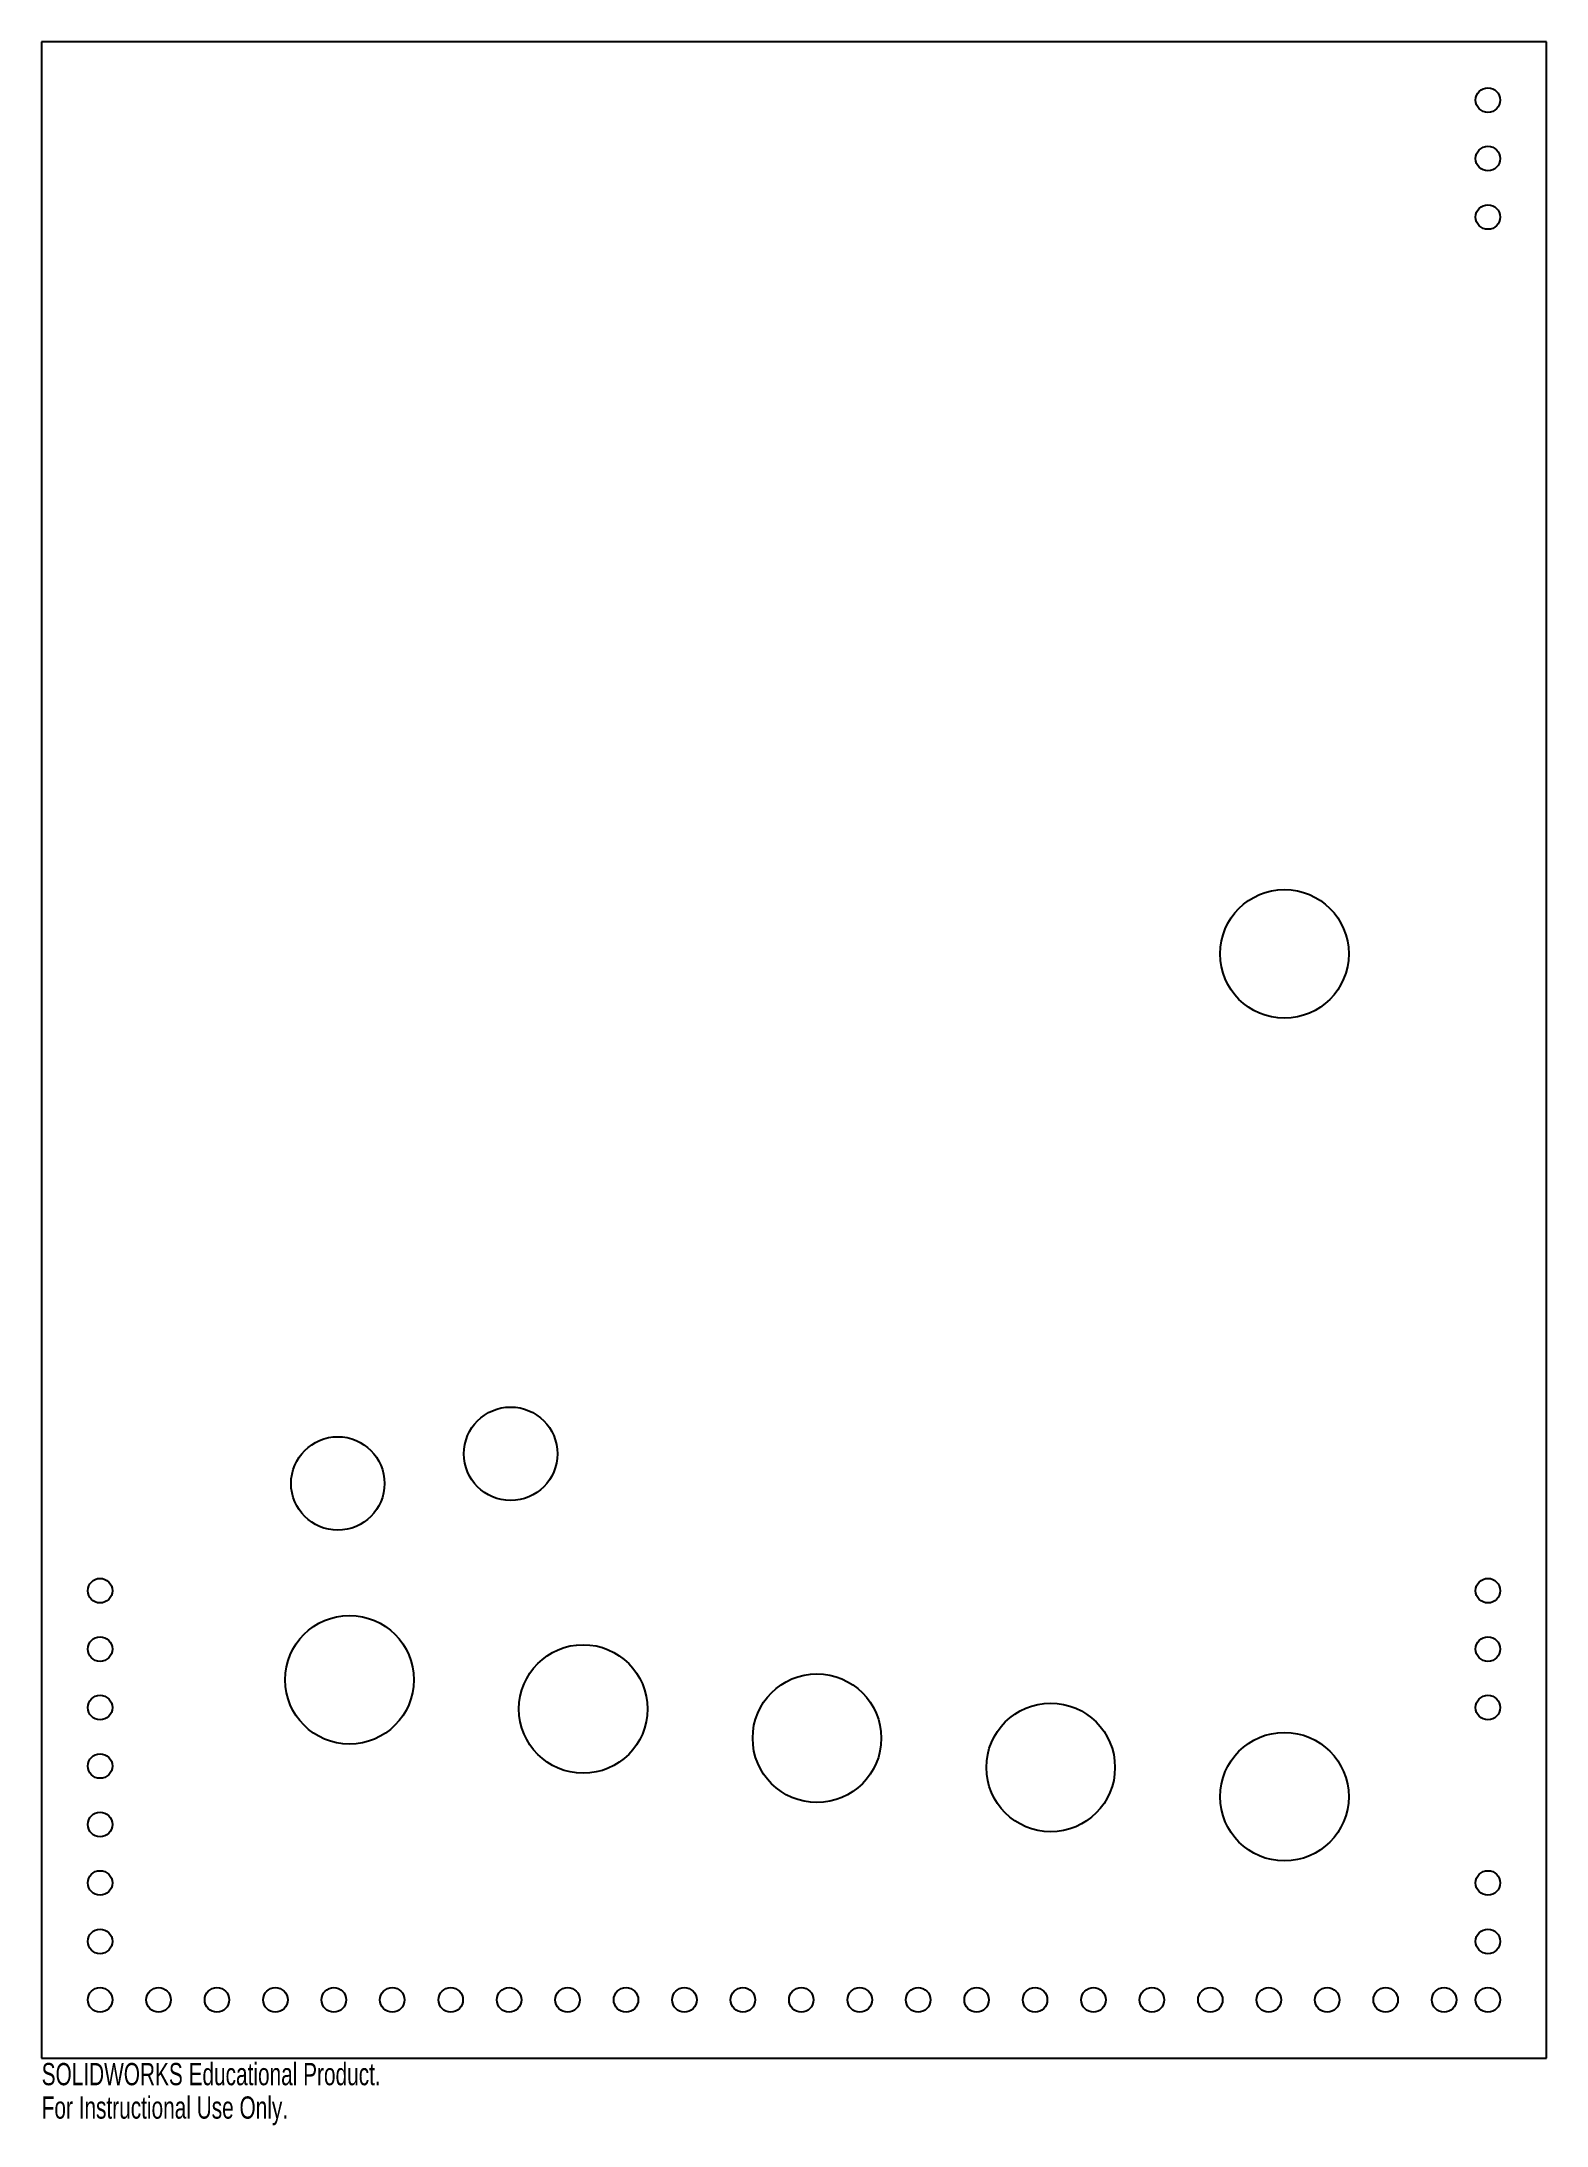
# Model space of a CAD drawing. Header units: inches. Extents: x 0 to 12.9, y -17.8 to 0.
import ezdxf

# ---------------------------------------------------------------- set-up
doc = ezdxf.new("R2010")
doc.units = ezdxf.units.IN
doc.header["$MEASUREMENT"] = 0
doc.styles.add('SLDTEXTSTYLE0', font='TXT', dxfattribs={"width": 0.7})

msp = doc.modelspace()

# ---------------------------------------------------------------- linework, layer by layer
at = {"color": 7, "linetype": 'Continuous', "lineweight": 25}
for p, q in [((12.875, 0), (0, 0)), ((0, 0), (0, -17.25)), ((12.875, -17.25), (12.875, 0)), ((0, -17.25), (12.875, -17.25))]:
    msp.add_line(p, q, dxfattribs=at)
for centre, radius in [((12.375, -0.5), 0.105), ((12.375, -1), 0.105), ((12.375, -1.5), 0.105), ((10.634, -7.803), 0.55), ((4.013, -12.079), 0.4), ((2.534, -12.333), 0.4), ((0.5, -13.25), 0.105), ((12.375, -13.25), 0.105), ((2.634, -14.012), 0.55), ((0.5, -13.75), 0.105), ((4.634, -14.262), 0.55), ((12.375, -13.75), 0.105), ((6.634, -14.512), 0.55), ((0.5, -14.25), 0.105), ((8.634, -14.762), 0.55), ((12.375, -14.25), 0.105), ((10.634, -15.012), 0.55), ((0.5, -14.75), 0.105), ((0.5, -15.25), 0.105), ((0.5, -15.75), 0.105), ((12.375, -15.75), 0.105), ((0.5, -16.25), 0.105), ((12.375, -16.25), 0.105), ((0.5, -16.75), 0.105), ((1, -16.75), 0.105), ((1.5, -16.75), 0.105), ((2, -16.75), 0.105), ((2.5, -16.75), 0.105), ((3, -16.75), 0.105), ((3.5, -16.75), 0.105), ((4, -16.75), 0.105), ((4.5, -16.75), 0.105), ((5, -16.75), 0.105), ((5.5, -16.75), 0.105), ((6, -16.75), 0.105), ((6.5, -16.75), 0.105), ((7, -16.75), 0.105), ((7.5, -16.75), 0.105), ((8, -16.75), 0.105), ((8.5, -16.75), 0.105), ((9, -16.75), 0.105), ((9.5, -16.75), 0.105), ((10, -16.75), 0.105), ((10.5, -16.75), 0.105), ((11, -16.75), 0.105), ((11.5, -16.75), 0.105), ((12, -16.75), 0.105), ((12.375, -16.75), 0.105)]:
    msp.add_circle(centre, radius, dxfattribs=at)

# ---------------------------------------------------------------- texts
at = {"color": 7, "linetype": 'Continuous', "char_height": 0.1903, "attachment_point": 1, "style": 'SLDTEXTSTYLE0'}
for s, insert in [('SOLIDWORKS Educational Product.', (0, -17.29)), ('For Instructional Use Only.', (0, -17.576))]:
    msp.add_mtext(s, dxfattribs=dict(at, insert=insert))

doc.saveas('drawing.dxf')
